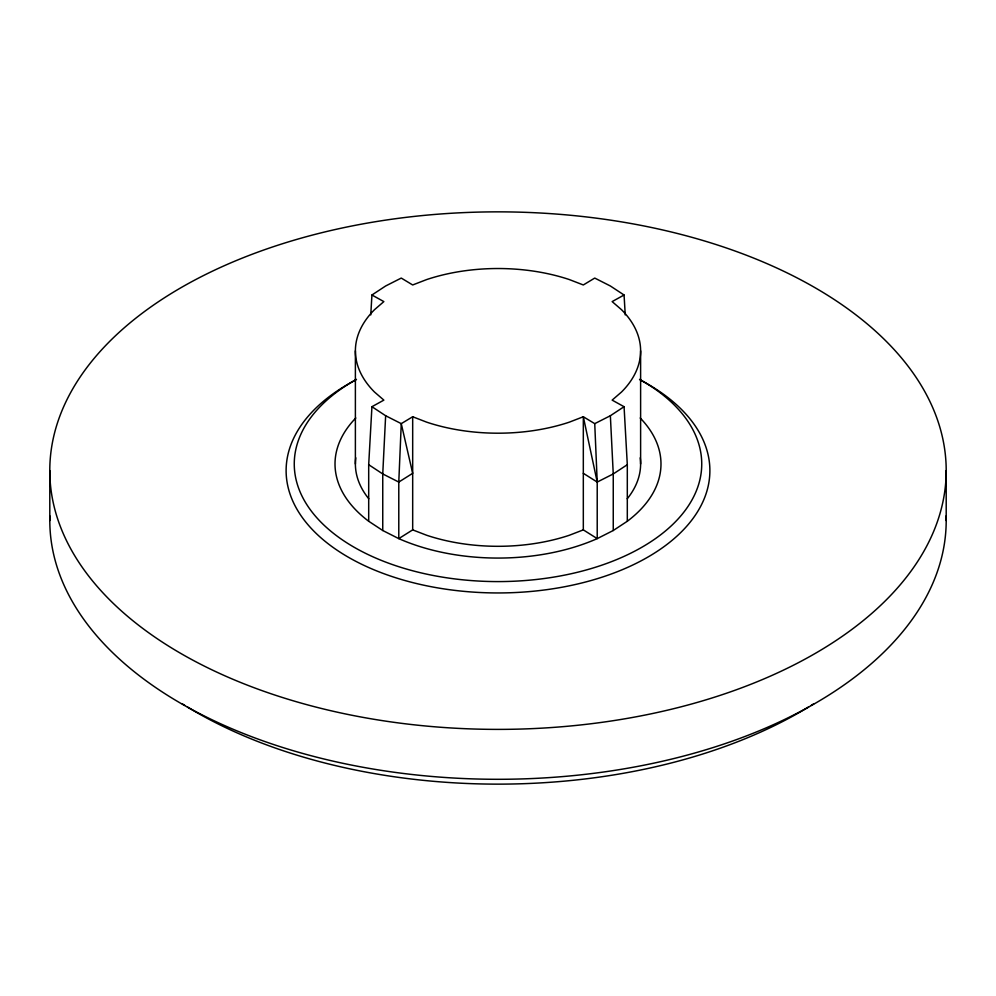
<?xml version="1.0" encoding="UTF-8"?>
<svg xmlns="http://www.w3.org/2000/svg" width="996" height="996" viewBox="0 0 996 996"><rect width="100%" height="100%" fill="white"/><g stroke="black" fill="none" stroke-linecap="round" stroke-linejoin="round"><path stroke-width="1.49" d="M370.761 314.91L371.931 295.003L383.858 301.601L374.496 309.694A142.615 82.332 0 0 0 374.496 392.026L383.858 400.118L371.931 406.704L385.639 415.73L382.75 473.947L382.75 530.507L398.786 538.624A162.983 94.097 0 0 0 597.214 538.624L613.25 530.507L627.306 521.257A162.983 94.097 0 0 0 640.204 417.996M382.75 530.507L368.694 521.257L368.694 464.696L371.931 406.704M371.931 295.003L385.639 285.989L401.264 278.071L412.68 284.968L426.699 279.552A142.615 82.332 0 0 1 569.301 279.552L583.32 284.968L594.737 278.071L610.361 285.989L624.069 295.003L625.239 314.91M594.737 423.649L597.214 482.064L597.214 538.624L583.32 529.872L569.301 535.275A142.615 82.332 0 0 1 426.699 535.275L412.68 529.872L398.786 538.624L398.786 482.064L401.264 423.649L412.68 416.751L426.699 422.167A142.615 82.332 0 0 0 569.301 422.167L583.32 416.751L594.737 423.649L610.361 415.73L624.069 406.704L612.142 400.118L621.504 392.026A142.615 82.332 0 0 0 621.504 309.694L612.142 301.601L624.069 295.003M624.069 406.704L627.306 464.696L613.25 473.947L597.214 482.064L583.32 473.312M385.639 415.73L401.264 423.649L412.68 473.312L398.786 482.064L382.75 473.947L368.694 464.696M597.214 482.064L583.32 416.751L583.32 529.872M610.361 415.73L613.25 473.947L613.25 530.507M946.2 470.622A448.2 258.761 0 0 1 273.9 694.722A448.2 258.761 0 0 1 273.9 246.522A448.2 258.761 0 0 1 946.2 470.622L946.2 520.522M640.615 350.853L640.615 463.974M627.306 464.696L627.306 521.257M412.68 416.751L412.68 529.872M355.385 350.853L355.385 463.974M49.8 470.622L49.8 520.522M946.125 515.916A448.2 258.761 0 0 1 498 779.295A448.2 258.761 0 0 1 49.875 515.916M813.819 703.749A427.782 246.983 0 0 1 811.205 705.392M808.553 707.011A427.782 246.983 0 0 1 187.447 707.011M184.795 705.392A427.782 246.983 0 0 1 182.181 703.749M640.291 379.986A211.874 122.321 0 0 1 650.251 555.693A211.874 122.321 0 0 1 345.749 555.693A211.874 122.321 0 0 1 355.709 379.986M640.216 457.811A142.615 82.332 0 0 1 627.243 498.759M368.757 498.759A142.615 82.332 0 0 1 355.784 457.811M639.532 379.364A203.732 117.615 0 0 1 642.893 546.655A203.732 117.615 0 0 1 353.107 546.655A203.732 117.615 0 0 1 356.468 379.364M368.694 521.257A162.983 94.097 0 0 1 355.796 417.996"/></g></svg>
